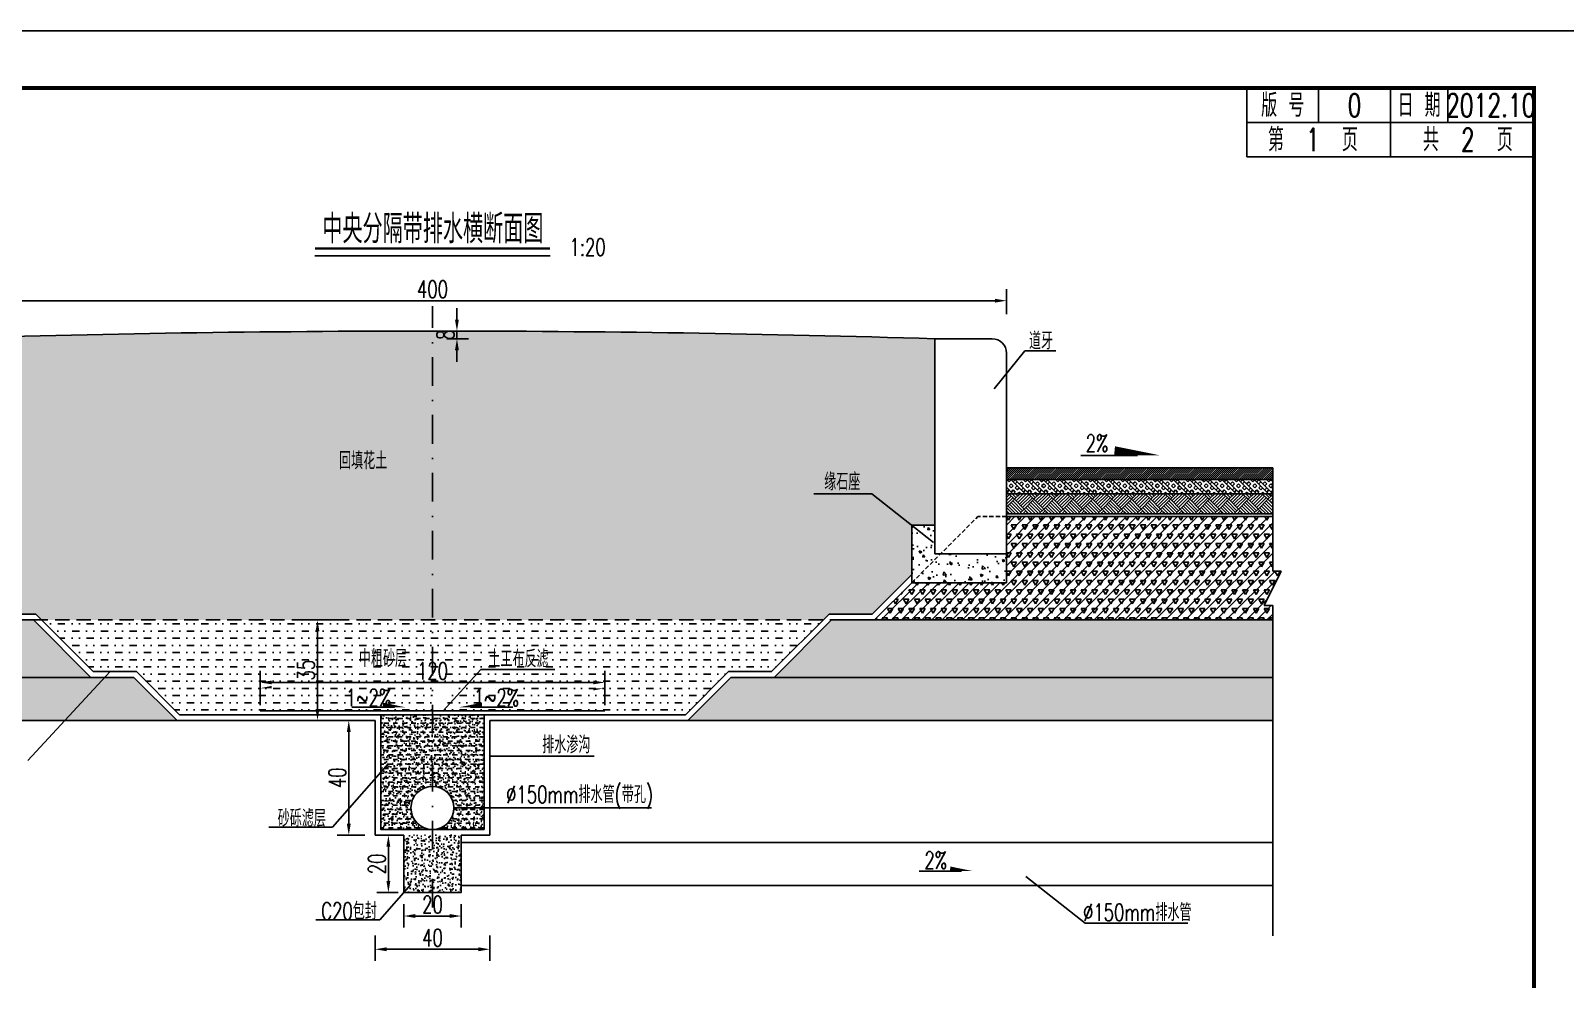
# Model space of a CAD drawing. Extents: x 112 to 952, y -1313 to -990.
# Drawn here: x 259.9 to 527.3, y -1155.1 to -989.8 of the extents above; entities that cross this region are included whole.
import ezdxf
from ezdxf.enums import TextEntityAlignment as Align

# ---------------------------------------------------------------- set-up
doc = ezdxf.new("R2010")
doc.units = 0
doc.header["$LTSCALE"] = 5
doc.header["$PDMODE"] = 32
doc.header["$PDSIZE"] = 0.3
for name, pattern in [('DASHDOT', [1, 0.5, -0.25, 0, -0.25]), ('DASHED', [0.75, 0.5, -0.25]), ('HIDDEN', [0.375, 0.25, -0.125])]:
    doc.linetypes.add(name, pattern=pattern)
doc.layers.get('0').update_dxf_attribs({"linetype": 'CONTINUOUS'})
doc.layers.get('Defpoints').update_dxf_attribs({"linetype": 'CONTINUOUS'})
for name, color, linetype in [('2', 2, 'HIDDEN'), ('YOLLOW', 2, 'CONTINUOUS'), ('图框', 7, 'CONTINUOUS'), ('尺寸', 2, 'CONTINUOUS'), ('尺寸标注', 2, 'CONTINUOUS'), ('文字', 7, 'CONTINUOUS'), ('结构', 2, 'CONTINUOUS'), ('表格', 7, 'CONTINUOUS'), ('路缘石现浇底座', 7, 'CONTINUOUS')]:
    doc.layers.add(name, color=color, linetype=linetype)
doc.layers.add('标注', color=4, linetype='CONTINUOUS', lineweight=15)
doc.styles.get("Standard").update_dxf_attribs({"font": 'simplex1.shx', "width": 0.7, "bigfont": 'hztxt.shx'})
doc.dimstyles.new('比例1：200', dxfattribs={"dimtxt": 3, "dimasz": 2, "dimexe": 2, "dimexo": 1, "dimgap": 0.5, "dimtad": 1, "dimlfac": 20, "dimzin": 13, "dimdsep": 46, "dimtxsty": 'Standard', "dimcen": -0.09, "dimclrd": 256, "dimclre": 256, "dimclrt": 7, "dimaunit": 1, "dimadec": 0, "dimazin": 2, "dimtfac": 0.0005, "dimtix": 1, "dimtmove": 2, "dimatfit": 3, "dimfxl": 0, "dimtolj": 1, "dimtzin": 13, "dimarcsym": 0})

# ---------------------------------------------------------------- blocks, each defined once
blk = doc.blocks.new('DIM')
blk.add_lwpolyline([(-1, -0.1, 0.2, 0, 0), (0, 0, 0, 0, 0)], format="xyseb")
blk = doc.blocks.new('*D10')
at = {"layer": 'Defpoints', "color": 0}
for p in [(319.93, -1146.47), (339.93, -1146.47), (339.93, -1149.86)]:
    blk.add_point(p, dxfattribs=at)
at = {"layer": '标注', "lineweight": -2}
for p, q in [((319.93, -1147.47), (319.93, -1151.86)), ((339.93, -1147.47), (339.93, -1151.86)), ((321.93, -1149.86), (337.93, -1149.86))]:
    blk.add_line(p, q, dxfattribs=at)
at = {"layer": '标注'}
for points in [[(321.93, -1149.53), (321.93, -1150.2), (319.93, -1149.86)], [(337.93, -1149.53), (337.93, -1150.2), (339.93, -1149.86)]]:
    blk.add_solid(points, dxfattribs=at)
at = {"layer": '标注', "color": 7, "insert": (329.93, -1147.86), "char_height": 3, "attachment_point": 5}
blk.add_mtext('\\A1;40', dxfattribs=at)
blk = doc.blocks.new('*D11')
at = {"layer": 'Defpoints', "color": 0}
for p in [(319.12, -1109.99), (315.35, -1129.99), (319.12, -1129.99)]:
    blk.add_point(p, dxfattribs=at)
at = {"layer": '标注', "lineweight": -2}
for p, q in [((318.12, -1109.99), (313.35, -1109.99)), ((315.35, -1111.99), (315.35, -1127.99)), ((318.12, -1129.99), (313.35, -1129.99))]:
    blk.add_line(p, q, dxfattribs=at)
at = {"layer": '标注'}
for points in [[(315.01, -1111.99), (315.68, -1111.99), (315.35, -1109.99)], [(315.01, -1127.99), (315.68, -1127.99), (315.35, -1129.99)]]:
    blk.add_solid(points, dxfattribs=at)
at = {"layer": '标注', "color": 7, "insert": (313.35, -1119.99), "char_height": 3, "attachment_point": 5, "rotation": 90}
blk.add_mtext('\\A1;40', dxfattribs=at)
blk = doc.blocks.new('*D12')
at = {"layer": 'Defpoints', "color": 0}
for p in [(309.9, -1092.49), (313.87, -1092.49), (313.87, -1109.99)]:
    blk.add_point(p, dxfattribs=at)
at = {"layer": '标注', "lineweight": -2}
for p, q in [((312.87, -1092.49), (307.9, -1092.49)), ((309.9, -1107.99), (309.9, -1094.49)), ((312.87, -1109.99), (307.9, -1109.99))]:
    blk.add_line(p, q, dxfattribs=at)
at = {"layer": '标注'}
for points in [[(309.56, -1094.49), (310.23, -1094.49), (309.9, -1092.49)], [(309.56, -1107.99), (310.23, -1107.99), (309.9, -1109.99)]]:
    blk.add_solid(points, dxfattribs=at)
at = {"layer": '标注', "color": 7, "insert": (307.9, -1101.24), "char_height": 3, "attachment_point": 5, "rotation": 90}
blk.add_mtext('\\A1;35', dxfattribs=at)
blk = doc.blocks.new('*D13')
at = {"layer": 'Defpoints', "color": 0}
for p in [(359.93, -1103.38), (299.93, -1108.34), (359.93, -1108.34)]:
    blk.add_point(p, dxfattribs=at)
at = {"layer": '标注', "lineweight": -2}
for p, q in [((299.93, -1107.34), (299.93, -1101.38)), ((359.93, -1107.34), (359.93, -1101.38)), ((301.93, -1103.38), (357.93, -1103.38))]:
    blk.add_line(p, q, dxfattribs=at)
at = {"layer": '标注'}
for points in [[(301.93, -1103.04), (301.93, -1103.71), (299.93, -1103.38)], [(357.93, -1103.04), (357.93, -1103.71), (359.93, -1103.38)]]:
    blk.add_solid(points, dxfattribs=at)
at = {"layer": '标注', "color": 7, "insert": (329.93, -1101.38), "char_height": 3, "attachment_point": 5}
blk.add_mtext('\\A1;120', dxfattribs=at)
blk = doc.blocks.new('*D14')
at = {"layer": 'Defpoints', "color": 0}
for p in [(429.93, -1036.87), (229.93, -1040.23), (429.93, -1040.23)]:
    blk.add_point(p, dxfattribs=at)
at = {"layer": '标注', "lineweight": -2}
for p, q in [((229.93, -1039.23), (229.93, -1034.87)), ((231.93, -1036.87), (427.93, -1036.87)), ((429.93, -1039.23), (429.93, -1034.87))]:
    blk.add_line(p, q, dxfattribs=at)
at = {"layer": '标注'}
for points in [[(231.93, -1036.53), (231.93, -1037.2), (229.93, -1036.87)], [(427.93, -1036.53), (427.93, -1037.2), (429.93, -1036.87)]]:
    blk.add_solid(points, dxfattribs=at)
at = {"layer": '标注', "color": 7, "insert": (329.93, -1034.87), "char_height": 3, "attachment_point": 5}
blk.add_mtext('\\A1;400', dxfattribs=at)
blk = doc.blocks.new('*D15')
at = {"layer": 'Defpoints', "color": 0}
for p in [(331.41, -1042.16), (331.41, -1043.49), (334.19, -1043.49)]:
    blk.add_point(p, dxfattribs=at)
at = {"layer": '标注', "lineweight": -2}
for p, q in [((334.19, -1040.16), (334.19, -1038.16)), ((332.41, -1042.16), (336.19, -1042.16)), ((334.19, -1042.16), (334.19, -1043.49)), ((332.41, -1043.49), (336.19, -1043.49)), ((334.19, -1045.49), (334.19, -1047.49))]:
    blk.add_line(p, q, dxfattribs=at)
at = {"layer": '标注'}
for points in [[(333.85, -1040.16), (334.52, -1040.16), (334.19, -1042.16)], [(333.85, -1045.49), (334.52, -1045.49), (334.19, -1043.49)]]:
    blk.add_solid(points, dxfattribs=at)
at = {"layer": '标注', "color": 7, "insert": (332.19, -1042.82), "char_height": 3, "attachment_point": 5, "rotation": 90}
blk.add_mtext('\\A1;8', dxfattribs=at)
blk = doc.blocks.new('series')
at = {"width": 0.75}
for tag, height, p in [('页码', 4, (-35, -19)), ('图名', 5, (-220, -282)), ('图号', 5, (-20, -282))]:
    blk.add_attdef(tag, text='', height=height, dxfattribs=at).set_placement(p, align=Align.MIDDLE_CENTER)
blk = doc.blocks.new('*D27')
at = {"layer": 'Defpoints', "color": 0}
for p in [(324.93, -1140.99), (334.93, -1140.99), (334.93, -1144.07)]:
    blk.add_point(p, dxfattribs=at)
at = {"layer": '标注', "lineweight": -2}
for p, q in [((324.93, -1141.99), (324.93, -1146.07)), ((326.93, -1144.07), (332.93, -1144.07)), ((334.93, -1141.99), (334.93, -1146.07))]:
    blk.add_line(p, q, dxfattribs=at)
at = {"layer": '标注'}
for points in [[(326.93, -1143.73), (326.93, -1144.4), (324.93, -1144.07)], [(332.93, -1143.73), (332.93, -1144.4), (334.93, -1144.07)]]:
    blk.add_solid(points, dxfattribs=at)
at = {"layer": '标注', "color": 7, "insert": (329.93, -1142.07), "char_height": 3, "attachment_point": 5}
blk.add_mtext('\\A1;20', dxfattribs=at)
blk = doc.blocks.new('*D28')
at = {"layer": 'Defpoints', "color": 0}
for p in [(322.25, -1129.99), (324.93, -1129.99), (324.93, -1139.99)]:
    blk.add_point(p, dxfattribs=at)
at = {"layer": '标注', "lineweight": -2}
for p, q in [((323.93, -1129.99), (320.25, -1129.99)), ((322.25, -1137.99), (322.25, -1131.99)), ((323.93, -1139.99), (320.25, -1139.99))]:
    blk.add_line(p, q, dxfattribs=at)
at = {"layer": '标注'}
for points in [[(321.91, -1131.99), (322.58, -1131.99), (322.25, -1129.99)], [(321.91, -1137.99), (322.58, -1137.99), (322.25, -1139.99)]]:
    blk.add_solid(points, dxfattribs=at)
at = {"layer": '标注', "color": 7, "insert": (320.25, -1134.99), "char_height": 3, "attachment_point": 5, "rotation": 90}
blk.add_mtext('\\A1;20', dxfattribs=at)

msp = doc.modelspace()

# ---------------------------------------------------------------- hatches: boundary and pattern name
at = {"layer": '尺寸', "linetype": 'Continuous'}
h = msp.add_hatch(dxfattribs=at)
h.set_pattern_fill('ACAD_ISO07W100', color=256, scale=0.4, style=0)
h.set_pattern_definition([(0, (-1175.3426, -1305.666), (0, 2), [0.2, -1.2])])
h.paths.add_polyline_path([(242.42579, -1043.49311), (242.42579, -1075.99312), (246.42579, -1075.99312), (246.42579, -1084.5789), (253.34, -1091.49311), (260.84, -1091.49311), (261.84, -1092.49311), (329.92579, -1092.49311), (329.92579, -1042.15734, 0.007632544)])
h.paths.add_polyline_path([(398.01157, -1092.49311), (399.01157, -1091.49311), (406.51157, -1091.49311), (413.42578, -1084.5789), (413.42578, -1075.99312), (417.42578, -1075.99312), (417.42578, -1043.49311, 0.007632544), (329.92579, -1042.15734), (329.92579, -1092.49311)])
h.paths.add_polyline_path([(313.17975, -1067.26345), (322.527, -1067.26345), (322.527, -1062.83431), (313.17975, -1062.83431)], flags=24)
h.paths.add_polyline_path([(331.87458, -1043.69856), (331.87458, -1041.95189), (334.87458, -1041.95189), (334.87458, -1043.69856)], flags=9)
h.paths.add_polyline_path([(396.95248, -1069.85131), (404.40523, -1069.85131), (404.40523, -1065.35131), (396.95248, -1065.35131)], flags=24)
h = msp.add_hatch(dxfattribs=at)
h.set_pattern_fill('ANSI31', color=256, scale=2, style=0)
h.set_pattern_definition([(45, (-1150.34258, -1305.666), (-0.176776695, 0.176776695), [])])
h.paths.add_polyline_path([(476.30005, -1065.99311), (429.92579, -1065.99311), (429.92579, -1067.99311), (476.30005, -1067.99311)])
h = msp.add_hatch(dxfattribs=at)
h.set_pattern_fill('BOX', color=256, scale=2, angle=45, style=0)
h.set_pattern_definition([(135, (-1150.3426, -1305.666), (-1.4142136, -1.4142136), []), (135, (-1149.989, -1305.3124), (-1.4142136, -1.4142136), []), (45, (-1150.3426, -1305.666), (-1.4142136, 1.4142136), [-0.5, 0.5]), (45, (-1150.6961, -1305.3124), (-1.4142136, 1.4142136), [-0.5, 0.5]), (45, (-1151.0497, -1304.9589), (-1.4142136, 1.4142136), [0.5, -0.5]), (45, (-1151.4032, -1304.6053), (-1.4142136, 1.4142136), [0.5, -0.5]), (135, (-1149.6355, -1304.9589), (-1.4142136, -1.4142136), [0.5, -0.5]), (135, (-1149.282, -1304.6053), (-1.4142136, -1.4142136), [0.5, -0.5])])
h.paths.add_polyline_path([(476.30005, -1067.99311), (429.92579, -1067.99311), (429.92579, -1070.49311), (476.30005, -1070.49311)])
h = msp.add_hatch(dxfattribs=at)
h.set_pattern_fill('AR-PARQ1', color=256, scale=0.2, angle=45, style=0)
h.set_pattern_definition([(135, (-1150.3426, -1305.666), (-3.3941125, 2e-16), [2.4, -2.4]), (135, (-1150.0597, -1305.3832), (-3.3941125, 2e-16), [2.4, -2.4]), (135, (-1149.777, -1305.1003), (-3.3941125, 2e-16), [2.4, -2.4]), (135, (-1149.494, -1304.8175), (-3.3941125, 2e-16), [2.4, -2.4]), (135, (-1149.2112, -1304.5346), (-3.3941125, 2e-16), [2.4, -2.4]), (135, (-1148.9284, -1304.2518), (-3.3941125, 2e-16), [2.4, -2.4]), (135, (-1148.6455, -1303.969), (-3.3941125, 2e-16), [2.4, -2.4]), (45, (-1152.0396, -1303.969), (3.3941125, -2e-16), [2.4, -2.4]), (45, (-1152.3225, -1303.686), (3.3941125, -2e-16), [2.4, -2.4]), (45, (-1152.6053, -1303.4033), (3.3941125, -2e-16), [2.4, -2.4]), (45, (-1152.8882, -1303.1204), (3.3941125, -2e-16), [2.4, -2.4]), (45, (-1153.171, -1302.8376), (3.3941125, -2e-16), [2.4, -2.4]), (45, (-1153.4538, -1302.5547), (3.3941125, -2e-16), [2.4, -2.4]), (45, (-1153.7367, -1302.272), (3.3941125, -2e-16), [2.4, -2.4])])
h.paths.add_polyline_path([(476.30005, -1070.49311), (429.92579, -1070.49311), (429.92579, -1073.99311), (476.30005, -1073.99311)])
h = msp.add_hatch(dxfattribs=at)
h.set_pattern_fill('TRIANG', color=256, scale=5, style=0)
h.set_pattern_definition([(60, (-1150.3426, -1305.666), (-0.9375, 1.6237976), [0.9375, -0.9375]), (120, (-1150.3426, -1305.666), (-1.875, 1e-09), [0.9375, -0.9375]), (0, (-1150.8113, -1304.8541), (0.9375, 1.6237976), [0.9375, -0.9375])])
h.paths.add_polyline_path([(477.80005, -1083.99311), (476.30005, -1083.99311), (476.30005, -1074.49311), (429.92579, -1074.49311), (429.92579, -1080.99312), (429.92579, -1085.99312), (413.42578, -1085.99312), (406.92579, -1092.49311), (476.30005, -1092.49311), (476.30005, -1089.99311), (474.80005, -1089.99311)])
h = msp.add_hatch(dxfattribs=at)
h.set_pattern_fill('ANSI31', color=256, scale=10, style=0)
h.set_pattern_definition([(45, (-1150.3426, -1305.666), (-0.8838835, 0.8838835), [])])
h.paths.add_polyline_path([(476.30005, -1074.49311), (429.92579, -1074.49311), (429.92579, -1080.99312), (429.92579, -1085.99312), (413.42578, -1085.99312), (406.92579, -1092.49311), (476.30005, -1092.49311), (476.30005, -1089.99311), (474.80005, -1089.99311), (477.80005, -1083.99311), (476.30005, -1083.99311)])
h = msp.add_hatch(dxfattribs=at)
h.set_pattern_fill('MUDST', color=256, scale=5, style=0)
h.set_pattern_definition([(0, (-1175.3426, -1305.666), (2.5, 1.25), [1.25, -1.25, 0, -1.25, 0, -1.25])])
h.paths.add_polyline_path([(261.84, -1092.49311), (270.84, -1101.49311), (278.34, -1101.49311), (285.84, -1108.99311), (313.70846, -1108.99311), (313.64344, -1108.34295), (329.92579, -1108.34295), (329.92579, -1092.49311)])
h.paths.add_polyline_path([(329.92579, -1092.49311), (329.92579, -1104.37674), (333.90929, -1104.37674), (331.77686, -1108.34295), (329.92579, -1108.34295), (329.92579, -1108.99311), (338.92579, -1108.99311), (374.01157, -1108.99311), (381.51157, -1101.49311), (389.01157, -1101.49311), (398.01157, -1092.49311)])
h.paths.add_polyline_path([(327.48293, -1100.87674), (332.36864, -1100.87674), (332.36864, -1103.87674), (327.48293, -1103.87674)], flags=9)
h.paths.add_polyline_path([(314.44549, -1101.72294), (329.9951, -1101.72294), (329.9951, -1095.72294), (314.44549, -1095.72294)], flags=9)
h.paths.add_polyline_path([(310.47452, -1103.03835), (310.47452, -1099.44787), (313.47452, -1099.44787), (313.47452, -1103.03835)], flags=24)
h.paths.add_polyline_path([(316.83994, -1104.5192), (320.73518, -1104.5192), (320.73518, -1107.5192), (316.83994, -1107.5192)], flags=24)
h.paths.add_polyline_path([(339.11639, -1104.5192), (343.01163, -1104.5192), (343.01163, -1107.5192), (339.11639, -1107.5192)], flags=24)
h.paths.add_polyline_path([(335.24803, -1102.28336), (354.58031, -1102.28336), (354.58031, -1096.33061), (335.24803, -1096.33061)], flags=24)
h = msp.add_hatch(dxfattribs=at)
h.set_pattern_fill('AR-CONC', color=256, scale=0.01, style=0)
h.set_pattern_definition([(50, (0, 0), (1.8218467, -0.1593909), [0.1905, -2.0955]), (355, (0, 0), (-0.3524283, 1.9105664), [0.1524, -1.6764]), (100.451, (0.1518, -0.0133), (1.469425, 1.751167), [0.1619, -1.7809]), (46.1842, (0, 0.508), (2.7107904, -0.4204233), [0.28575, -3.14325]), (96.6356, (0.226, 0.473), (2.3740423, 2.4742556), [0.24285, -2.67135]), (351.184, (0, 0.508), (2.374046, 2.474251), [0.2286, -2.5146]), (21, (0.254, 0.381), (1.5161488, -1.0226552), [0.1905, -2.0955]), (326, (0.254, 0.381), (0.6180203, 1.8418797), [0.1524, -1.6764]), (71.4514, (0.3803, 0.2958), (2.134165, 0.8192286), [0.1619, -1.7809]), (37.5, (0, 0), (0.03088603, 0.8455504), [0, -1.65608, 0, -1.7018, 0, -1.68275]), (7.5, (0, 0), (0.6681966, 1.00180575), [0, -0.97028, 0, -1.61798, 0, -0.64135]), (327.5, (-0.5664, 0), (1.35590595, -0.05728744), [0, -0.635, 0, -1.9812, 0, -2.6289]), (317.5, (-0.8204, 0), (1.4812918, 0.2542649), [0, -0.8255, 0, -1.31572, 0, -1.8669])])
edge = h.paths.add_edge_path()
edge.add_arc((329.92579, -1125.24311), 3.75, 0, 360)
h.paths.add_polyline_path([(320.92579, -1108.99311), (320.92579, -1128.99311), (329.92579, -1128.99311), (338.92579, -1128.99311), (338.92579, -1108.99311)])
h = msp.add_hatch(dxfattribs=at)
h.set_pattern_fill('DASH', color=256, scale=0.25, style=0)
edge = h.paths.add_edge_path()
edge.add_arc((329.92579, -1125.24311), 3.75, 0, 360)
h.paths.add_polyline_path([(320.92579, -1108.99311), (320.92579, -1128.99311), (329.92579, -1128.99311), (338.92579, -1128.99311), (338.92579, -1108.99311)])
h = msp.add_hatch(dxfattribs=at)
h.set_pattern_fill('AR-CONC', color=256, scale=0.01, style=0)
h.set_pattern_definition([(130, (659.8516, 0.0259), (-1.8218467, -0.1593909), [0.1905, -2.0955]), (185, (659.8516, 0.0259), (0.3524283, 1.9105664), [0.1524, -1.6764]), (79.549, (659.6998, 0.0126), (-1.469425, 1.751167), [0.1619, -1.7809]), (133.8158, (659.8516, 0.5339), (-2.7107904, -0.4204233), [0.28575, -3.14325]), (83.3644, (659.6257, 0.4988), (-2.3740423, 2.4742556), [0.24285, -2.67135]), (188.816, (659.8516, 0.534), (-2.374046, 2.474251), [0.2286, -2.5146]), (159, (659.5976, 0.4069), (-1.5161488, -1.0226552), [0.1905, -2.0955]), (214, (659.5976, 0.4069), (-0.6180203, 1.8418797), [0.1524, -1.6764]), (108.5486, (659.4712, 0.3216), (-2.134165, 0.8192286), [0.1619, -1.7809]), (142.5, (659.8516, 0.02587), (-0.03088603, 0.8455504), [0, -1.65608, 0, -1.7018, 0, -1.68275]), (172.5, (659.8516, 0.0259), (-0.6681966, 1.00180575), [0, -0.97028, 0, -1.61798, 0, -0.64135]), (212.5, (660.418, 0.02587), (-1.35590595, -0.05728744), [0, -0.635, 0, -1.9812, 0, -2.6289]), (222.5, (660.672, 0.0259), (-1.4812918, 0.2542649), [0, -0.8255, 0, -1.31572, 0, -1.8669])])
h.paths.add_polyline_path([(334.92579, -1129.96725), (334.92579, -1139.96725), (324.92579, -1139.96725), (324.92579, -1129.96725)])
at = {"layer": '尺寸标注', "linetype": 'Continuous'}
h = msp.add_hatch(dxfattribs=at)
h.set_pattern_fill('AR-CONC', color=256, scale=0.5, style=0)
h.set_pattern_definition([(50, (-1200.3426, -1305.666), (3.586301, -0.3137607), [0.375, -4.125]), (355, (-1200.3426, -1305.666), (-0.693757, 3.760961), [0.3, -3.3]), (100.4514, (-1200.0437, -1305.692), (2.892547, 3.447198), [0.318701, -3.505711]), (46.1842, (-1200.3426, -1304.666), (5.336205, -0.827595), [0.5625, -6.1875]), (96.6356, (-1199.898, -1304.735), (4.673314, 4.87059), [0.478051, -5.258565]), (351.1842, (-1200.3426, -1304.666), (4.67331, 4.870593), [0.45, -4.95]), (21, (-1199.8426, -1304.916), (2.984535, -2.0130945), [0.375, -4.125]), (326, (-1199.8426, -1304.916), (1.216577, 3.62575), [0.3, -3.3]), (71.4514, (-1199.594, -1305.0838), (4.201113, 1.6126525), [0.318701, -3.505711]), (37.5, (-1200.3426, -1305.666), (0.0607993, 1.6644693), [0, -3.26, 0, -3.35, 0, -3.3125]), (7.5, (-1200.3426, -1305.666), (1.3153477, 1.9720586), [0, -1.91, 0, -3.185, 0, -1.2625]), (327.5, (-1201.4576, -1305.666), (2.6691122, -0.1127744), [0, -1.25, 0, -3.9, 0, -5.175]), (317.5, (-1201.9576, -1305.666), (2.915931, 0.500525), [0, -1.625, 0, -2.59, 0, -3.675])])
h.paths.add_polyline_path([(260.42579, -1092.49311), (183.55152, -1092.49311), (183.55152, -1102.49311), (270.42579, -1102.49311)])
h = msp.add_hatch(dxfattribs=at)
h.set_pattern_fill('AR-CONC', color=256, scale=0.5, style=0)
h.set_pattern_definition([(50, (-1150.3426, -1305.666), (3.586301, -0.3137607), [0.375, -4.125]), (355, (-1150.3426, -1305.666), (-0.693757, 3.760961), [0.3, -3.3]), (100.4514, (-1150.0437, -1305.692), (2.892547, 3.447198), [0.318701, -3.5057106]), (46.1842, (-1150.3426, -1304.666), (5.336205, -0.827595), [0.5625, -6.1875]), (96.6356, (-1149.898, -1304.735), (4.673314, 4.87059), [0.478051, -5.258565]), (351.1842, (-1150.3426, -1304.666), (4.67331, 4.870593), [0.45, -4.95]), (21, (-1149.8426, -1304.916), (2.984535, -2.0130945), [0.375, -4.125]), (326, (-1149.8426, -1304.916), (1.216577, 3.62575), [0.3, -3.3]), (71.4514, (-1149.594, -1305.0838), (4.201113, 1.6126525), [0.318701, -3.5057106]), (37.5, (-1150.3426, -1305.666), (0.0607993, 1.6644693), [0, -3.26, 0, -3.35, 0, -3.3125]), (7.5, (-1150.3426, -1305.666), (1.3153477, 1.9720586), [0, -1.91, 0, -3.185, 0, -1.2625]), (327.5, (-1151.4576, -1305.666), (2.6691122, -0.1127744), [0, -1.25, 0, -3.9, 0, -5.175]), (317.5, (-1151.9576, -1305.666), (2.915931, 0.500525), [0, -1.625, 0, -2.59, 0, -3.675])])
h.paths.add_polyline_path([(476.30005, -1092.49311), (399.42578, -1092.49311), (389.42578, -1102.49311), (476.30005, -1102.49311)])
h = msp.add_hatch(dxfattribs=at)
h.set_pattern_fill('GRAVEL', color=256, scale=5, style=0)
h.set_pattern_definition([(228.0128, (-1196.74258, -1300.666), (-39.99999116, -45.00000671), [0.67268, -66.59544]), (184.9697, (-1197.19258, -1301.166), (60.000005258, 4.999956535), [1.15434, -114.279625]), (132.5104, (-1198.34258, -1301.266), (49.99995359, -55.00004337), [0.81394, -80.58016]), (267.2737, (-1200.29258, -1302.516), (4.99998009, 100.000001475), [1.05119, -104.06779]), (292.8337, (-1200.34258, -1303.566), (-25.000049527, 59.99998206), [1.030775, -102.046865]), (357.2737, (-1199.94258, -1304.516), (-100.000001475, 4.99998009), [1.05119, -104.06779]), (37.6942, (-1198.89258, -1304.566), (-65.000036728, -49.999952026), [1.390145, -137.624245]), (72.2553, (-1197.79258, -1303.716), (35.000053814, 109.999981156), [1.31244, -129.931605]), (121.4296, (-1197.39258, -1302.466), (-40.00004117, 64.999975182), [1.05475, -104.420365]), (175.2364, (-1197.94258, -1301.566), (55.00000473, -4.99995766), [1.20416, -59.003815]), (222.3974, (-1199.14258, -1301.466), (-60.000036755, -54.99996041), [1.55724, -154.166875]), (138.8141, (-1195.34258, -1302.566), (-35.00001473, 29.99998657), [0.531505, -52.61922]), (171.4692, (-1195.74258, -1302.216), (64.999991424, -10.00003955), [1.011185, -100.107555]), (225, (-1196.7426, -1302.066), (-6e-16, -5.0000015), [0.707105, -6.36396]), (203.1986, (-1197.0926, -1301.466), (24.99999865, 10.00000663), [0.38079, -37.698075]), (291.8014, (-1197.4426, -1301.616), (-4.99999955, 15.00000137), [0.538515, -26.38731]), (30.9638, (-1197.2426, -1302.116), (14.9999901, 10.0000124), [0.874645, -28.280115]), (161.5651, (-1196.4926, -1301.666), (10.0000022, -4.999992), [0.632455, -15.178935]), (16.3895, (-1200.34258, -1301.616), (50.00001099, 14.99996355), [0.886, -87.714225]), (70.3462, (-1199.49258, -1301.366), (-19.99997624, -55.00001068), [0.743305, -73.58704]), (293.1986, (-1196.4926, -1300.666), (-10.00000663, 24.99999865), [0.761575, -37.31729]), (343.6105, (-1196.19258, -1301.366), (-50.00001099, 14.99996355), [0.886, -87.714225]), (339.444, (-1200.3426, -1304.716), (-25.00000922, 9.99997998), [0.8544, -41.86562]), (294.7751, (-1199.54258, -1305.016), (-24.99996095, 55.00001711), [0.71589, -70.873215]), (66.8014, (-1196.4426, -1305.666), (10.00000663, 24.99999865), [0.761575, -37.31729]), (17.354, (-1196.14258, -1304.966), (-65.000010095, -19.99997251), [0.838155, -82.97712]), (69.444, (-1198.8926, -1305.666), (-9.99997998, -25.00000922), [0.4272, -42.29282]), (101.3099, (-1196.7426, -1305.666), (-4.99998816, 20.00000376), [0.25495, -25.240145]), (165.9638, (-1196.7926, -1305.416), (15.0000027, -4.9999903), [1.030775, -19.58475]), (186.009, (-1197.79258, -1305.166), (49.999998755, 4.999996587), [0.95525, -94.569615]), (303.6901, (-1197.2426, -1302.566), (-5.0000067, 9.9999978), [0.72111, -17.306645]), (353.1572, (-1196.84258, -1303.166), (84.999996827, -10.00003999), [1.25897, -124.637815]), (60.9454, (-1195.59258, -1303.316), (-20.00000014, -35.00000192), [0.51478, -50.96337]), (90, (-1195.3426, -1302.866), (-5, 5), [0.3, -4.7]), (120.2564, (-1197.89258, -1305.016), (19.99997443, -35.00001228), [0.69462, -68.7676]), (48.0128, (-1198.24258, -1304.416), (39.99999116, 45.00000671), [1.34536, -65.92276]), (0, (-1197.3426, -1303.416), (5, 5), [1.3, -3.7]), (325.3048, (-1196.04258, -1303.416), (-49.999971295, 35.00004305), [0.79057, -78.26637]), (254.0546, (-1195.3926, -1303.866), (-4.99999945, -20.00000063), [0.72801, -35.67254]), (207.646, (-1195.59258, -1304.566), (-94.999979036, -50.000038566), [1.185325, -117.34737]), (175.4261, (-1196.64258, -1305.116), (-65.000002792, 4.999974006), [1.253995, -124.14537])])
h.paths.add_polyline_path([(277.92579, -1102.49311), (272.82974, -1102.49311), (265.90038, -1109.99311), (285.42579, -1109.99311)])
h.paths.add_polyline_path([(272.82974, -1102.49311), (183.55152, -1102.49311), (183.55152, -1109.99311), (265.90038, -1109.99311)])
h = msp.add_hatch(dxfattribs=at)
h.set_pattern_fill('GRAVEL', color=256, scale=5, style=0)
h.set_pattern_definition([(228.0128, (-1146.74258, -1300.666), (-39.99999116, -45.00000671), [0.67268, -66.59544]), (184.9697, (-1147.19258, -1301.166), (60.000005258, 4.999956535), [1.15434, -114.279625]), (132.5104, (-1148.34258, -1301.266), (49.99995359, -55.00004337), [0.81394, -80.58016]), (267.2737, (-1150.29258, -1302.516), (4.99998009, 100.000001475), [1.05119, -104.06779]), (292.8337, (-1150.34258, -1303.566), (-25.000049527, 59.99998206), [1.030775, -102.046865]), (357.2737, (-1149.94258, -1304.516), (-100.000001475, 4.99998009), [1.05119, -104.06779]), (37.6942, (-1148.89258, -1304.566), (-65.000036728, -49.999952026), [1.390145, -137.624245]), (72.2553, (-1147.79258, -1303.716), (35.000053814, 109.999981156), [1.31244, -129.931605]), (121.4296, (-1147.39258, -1302.466), (-40.00004117, 64.999975182), [1.05475, -104.420365]), (175.2364, (-1147.94258, -1301.566), (55.00000473, -4.99995766), [1.20416, -59.003815]), (222.3974, (-1149.14258, -1301.466), (-60.000036755, -54.99996041), [1.55724, -154.166875]), (138.8141, (-1145.34258, -1302.566), (-35.00001473, 29.99998657), [0.531505, -52.61922]), (171.4692, (-1145.74258, -1302.216), (64.999991424, -10.00003955), [1.011185, -100.107555]), (225, (-1146.7426, -1302.066), (-6e-16, -5.0000015), [0.707105, -6.36396]), (203.1986, (-1147.0926, -1301.466), (24.99999865, 10.00000663), [0.38079, -37.698075]), (291.8014, (-1147.4426, -1301.616), (-4.99999955, 15.00000137), [0.538515, -26.38731]), (30.9638, (-1147.2426, -1302.116), (14.9999901, 10.0000124), [0.874645, -28.280115]), (161.5651, (-1146.4926, -1301.666), (10.0000022, -4.999992), [0.632455, -15.178935]), (16.3895, (-1150.34258, -1301.616), (50.00001099, 14.99996355), [0.886, -87.714225]), (70.3462, (-1149.49258, -1301.366), (-19.99997624, -55.00001068), [0.743305, -73.58704]), (293.1986, (-1146.4926, -1300.666), (-10.00000663, 24.99999865), [0.761575, -37.31729]), (343.6105, (-1146.19258, -1301.366), (-50.00001099, 14.99996355), [0.886, -87.714225]), (339.444, (-1150.3426, -1304.716), (-25.00000922, 9.99997998), [0.8544, -41.86562]), (294.7751, (-1149.54258, -1305.016), (-24.999960946, 55.00001711), [0.71589, -70.873215]), (66.8014, (-1146.4426, -1305.666), (10.00000663, 24.99999865), [0.761575, -37.31729]), (17.354, (-1146.14258, -1304.966), (-65.000010095, -19.99997251), [0.838155, -82.97712]), (69.444, (-1148.8926, -1305.666), (-9.99997998, -25.00000922), [0.4272, -42.29282]), (101.3099, (-1146.7426, -1305.666), (-4.99998816, 20.00000376), [0.25495, -25.240145]), (165.9638, (-1146.7926, -1305.416), (15.0000027, -4.9999903), [1.030775, -19.58475]), (186.009, (-1147.79258, -1305.166), (49.999998755, 4.999996587), [0.95525, -94.569615]), (303.6901, (-1147.2426, -1302.566), (-5.0000067, 9.9999978), [0.72111, -17.306645]), (353.1572, (-1146.84258, -1303.166), (84.999996827, -10.00003999), [1.25897, -124.637815]), (60.9454, (-1145.59258, -1303.316), (-20.00000014, -35.00000192), [0.51478, -50.96337]), (90, (-1145.3426, -1302.866), (-5, 5), [0.3, -4.7]), (120.2564, (-1147.89258, -1305.016), (19.999974434, -35.00001228), [0.69462, -68.7676]), (48.0128, (-1148.24258, -1304.416), (39.99999116, 45.00000671), [1.34536, -65.92276]), (0, (-1147.3426, -1303.416), (5, 5), [1.3, -3.7]), (325.3048, (-1146.04258, -1303.416), (-49.999971295, 35.00004305), [0.79057, -78.26637]), (254.0546, (-1145.3926, -1303.866), (-4.99999945, -20.00000063), [0.72801, -35.67254]), (207.646, (-1145.59258, -1304.566), (-94.999979036, -50.000038566), [1.185325, -117.34737]), (175.4261, (-1146.64258, -1305.116), (-65.000002792, 4.999974006), [1.253995, -124.14537])])
h.paths.add_polyline_path([(476.30005, -1102.49311), (381.92578, -1102.49311), (374.42578, -1109.99311), (476.30005, -1109.99311)])
at = {"layer": '路缘石现浇底座'}
h = msp.add_hatch(dxfattribs=at)
h.set_pattern_fill('AR-CONC', color=2, scale=0.025, style=0)
h.set_pattern_definition([(130, (563.5195, -1106.171), (-4.55462, -0.39848), [0.47625, -5.23875]), (185, (563.5195, -1106.171), (0.88107, 4.77642), [0.381, -4.191]), (79.549, (563.14, -1106.2043), (-3.67356, 4.37792), [0.40475, -4.45225]), (133.816, (563.5195, -1104.901), (-6.77698, -1.05106), [0.71437, -7.85813]), (83.3644, (562.955, -1104.989), (-5.9351, 6.18564), [0.60712, -6.67837]), (188.816, (563.5195, -1104.901), (-5.9351, 6.18563), [0.5715, -6.2865]), (159, (562.8845, -1105.2186), (-3.79037, -2.55664), [0.47625, -5.23875]), (214, (562.8845, -1105.2186), (-1.54505, 4.6047), [0.381, -4.191]), (108.5486, (562.5687, -1105.4317), (-5.33541, 2.04807), [0.40475, -4.45225]), (142.5, (563.5195, -1106.1711), (-0.077215, 2.113876), [0, -4.1402, 0, -4.2545, 0, -4.206875]), (172.5, (563.5195, -1106.1711), (-1.67049, 2.504514), [0, -2.4257, 0, -4.04495, 0, -1.603375]), (212.5, (564.9356, -1106.1711), (-3.389765, -0.143219), [0, -1.5875, 0, -4.953, 0, -6.57225]), (222.5, (565.5706, -1106.171), (-3.70323, 0.63566), [0, -2.06375, 0, -3.2893, 0, -4.66725])])
h.paths.add_polyline_path([(429.92579, -1085.99312), (429.92579, -1080.99312), (417.42578, -1080.99312), (417.42578, -1075.99312), (413.42578, -1075.99312), (413.42578, -1085.99312)])

# ---------------------------------------------------------------- linework, layer by layer
msp.add_lwpolyline([(531.79965, -1286.82642), (531.79965, -989.82642), (111.79965, -989.82642), (111.79965, -1286.82642)], close=True)
at = {"layer": '2', "linetype": 'DASHDOT', "ltscale": 2}
msp.add_line((329.92579, -1142.57928), (329.92579, -1037.84763), dxfattribs=at)
at = {"layer": 'YOLLOW'}
for p, q in [((427.78177, -1052.22181), (433.10137, -1045.6145)), ((433.10137, -1045.6145), (438.51108, -1045.6145)), ((476.30005, -1065.99311), (476.30005, -1083.99311)), ((396.36413, -1070.52145), (406.47196, -1070.52145)), ((406.47196, -1070.52145), (417.23174, -1078.98786)), ((477.80005, -1083.99311), (474.80005, -1089.99311)), ((477.80005, -1083.99311), (476.30005, -1083.99311)), ((476.30005, -1089.99311), (474.80005, -1089.99311)), ((476.30005, -1089.99311), (476.30005, -1147.50862)), ((338.34661, -1101.14319), (331.77686, -1108.34295)), ((338.34661, -1101.14319), (351.24711, -1101.14319)), ((259.44398, -1116.9812), (273.75366, -1101.49311)), ((339.92579, -1116.20119), (358.11101, -1116.20119)), ((312.50927, -1128.56676), (322.27329, -1117.50029)), ((333.67579, -1125.24311), (368.09991, -1125.24311)), ((301.39379, -1128.56676), (312.50927, -1128.56676)), ((320.73971, -1144.71171), (326.15546, -1138.57354)), ((443.636, -1145.30808), (433.29602, -1137.16374)), ((309.62423, -1144.71171), (320.73971, -1144.71171)), ((443.636, -1145.30808), (461.53586, -1145.30808))]:
    msp.add_line(p, q, dxfattribs=at)
at = {"layer": 'YOLLOW', "color": 7}
for p, q in [((442.87934, -1063.8257), (452.74902, -1063.8257)), ((315.90492, -1107.70808), (323.28985, -1107.70808)), ((343.94665, -1107.70808), (336.56172, -1107.70808)), ((414.72499, -1136.24534), (422.10992, -1136.24534))]:
    msp.add_line(p, q, dxfattribs=at)
at = {"layer": '图框'}
for p, q in [((471.79965, -1011.82642), (471.79965, -999.82642)), ((484.29965, -1005.82642), (484.29965, -999.82642)), ((496.79965, -1005.82642), (496.79965, -999.82642)), ((506.79965, -1005.82642), (506.79965, -999.82642)), ((471.79965, -1005.82642), (521.79965, -1005.82642)), ((496.79965, -1011.82642), (496.79965, -1005.82642)), ((471.79965, -1011.82642), (521.79965, -1011.82642))]:
    msp.add_line(p, q, dxfattribs=at)
at = {"layer": '图框', "const_width": 0.7}
msp.add_lwpolyline([(521.79965, -999.82642), (141.79965, -999.82642), (141.79965, -1276.82642), (521.79965, -1276.82642), (521.79965, -999.82642)], dxfattribs=at)
at = {"layer": '尺寸', "color": 1, "linetype": 'Continuous'}
for p, q in [((427.42579, -1043.49311), (417.42578, -1043.49311)), ((417.42578, -1043.49311), (417.42578, -1080.99312)), ((429.92579, -1045.99311), (429.92579, -1080.99312)), ((417.42578, -1075.99312), (413.42578, -1075.99312)), ((413.42578, -1075.99312), (413.42578, -1085.99312)), ((429.92579, -1080.99312), (417.42578, -1080.99312)), ((429.92579, -1080.99312), (429.92579, -1085.99312)), ((429.92579, -1085.99312), (413.42578, -1085.99312)), ((334.92579, -1131.24311), (476.30005, -1131.24311)), ((334.92579, -1138.74311), (476.30005, -1138.74311))]:
    msp.add_line(p, q, dxfattribs=at)
at = {"layer": '尺寸', "linetype": 'Continuous'}
msp.add_line((329.92579, -1047.49311), (329.92579, -1051.49311), dxfattribs=at)
at = {"layer": '尺寸', "color": 0, "linetype": 'DASHED', "ltscale": 0.3}
for p in [(413.42578, -1085.99311), (429.92579, -1074.49311)]:
    msp.add_line(p, (424.92579, -1074.49311), dxfattribs=at)
at = {"layer": '尺寸', "color": 0, "linetype": 'Continuous'}
for p, q in [((413.42578, -1085.99311), (406.92579, -1092.49311)), ((260.42579, -1092.49311), (270.42579, -1102.49311)), ((399.42578, -1092.49311), (389.42578, -1102.49311)), ((277.92579, -1102.49311), (285.42579, -1109.99311)), ((381.92578, -1102.49311), (374.42578, -1109.99311)), ((319.92579, -1129.99311), (319.92579, -1109.99311)), ((339.92579, -1129.99311), (339.92579, -1109.99311)), ((319.92579, -1129.99311), (324.92579, -1129.99311)), ((334.92579, -1129.99311), (339.92579, -1129.99311))]:
    msp.add_line(p, q, dxfattribs=at)
at = {"layer": '尺寸', "color": 0, "linetype": 'DASHED'}
msp.add_line((260.42579, -1092.49311), (399.42578, -1092.49311), dxfattribs=at)
at = {"layer": '尺寸', "color": 6, "linetype": 'Continuous'}
msp.add_line((299.92579, -1108.34295), (359.92579, -1108.34295), dxfattribs=at)
msp.add_lwpolyline([(246.42579, -1084.5789), (253.34, -1091.49311), (260.84, -1091.49311), (270.84, -1101.49311), (278.34, -1101.49311), (285.84, -1108.99311), (320.92579, -1108.99311), (320.92579, -1128.99311), (338.92579, -1128.99311), (338.92579, -1108.99311), (374.01157, -1108.99311), (381.51157, -1101.49311), (389.01157, -1101.49311), (399.01157, -1091.49311), (406.51157, -1091.49311), (413.42578, -1084.5789)], dxfattribs=at)
at = {"layer": '尺寸', "color": 0, "linetype": 'Continuous'}
msp.add_lwpolyline([(324.92579, -1129.99311), (324.92579, -1139.99311), (334.92579, -1139.99311), (334.92579, -1129.99311)], dxfattribs=at)
at = {"layer": '尺寸', "color": 1, "linetype": 'Continuous'}
msp.add_circle((329.92579, -1125.24311), 3.75, dxfattribs=at)
at = {"layer": '尺寸', "color": 3, "linetype": 'Continuous'}
msp.add_arc((329.92579, -3908.67495), 2866.51761, 88.25078364, 91.74921636, dxfattribs=at)
at = {"layer": '尺寸', "color": 1, "linetype": 'Continuous'}
msp.add_arc((427.42579, -1045.99311), 2.5, 0, 90, dxfattribs=at)
at = {"layer": '尺寸标注', "color": 7, "linetype": 'Continuous'}
for p, q in [((429.92579, -1065.99311), (476.30005, -1065.99311)), ((429.92579, -1067.99311), (476.30005, -1067.99311)), ((429.92579, -1070.49311), (476.30005, -1070.49311)), ((429.92579, -1073.99311), (476.30005, -1073.99311)), ((429.92579, -1074.49311), (476.30005, -1074.49311)), ((260.42579, -1092.49311), (183.55152, -1092.49311)), ((399.42578, -1092.49311), (476.30005, -1092.49311)), ((277.92579, -1102.49311), (183.55152, -1102.49311)), ((381.92578, -1102.49311), (476.30005, -1102.49311)), ((319.92579, -1109.99311), (183.55152, -1109.99311)), ((339.92579, -1109.99311), (476.30005, -1109.99311))]:
    msp.add_line(p, q, dxfattribs=at)
at = {"layer": '尺寸标注', "linetype": 'Continuous'}
for p, q in [((299.92579, -1105.84295), (299.92579, -1103.37674)), ((359.92579, -1105.84295), (359.92579, -1103.37674))]:
    msp.add_line(p, q, dxfattribs=at)
at = {"layer": '尺寸标注', "color": 2, "linetype": 'Continuous'}
msp.add_line((320.92579, -1108.99311), (338.92579, -1108.99311), dxfattribs=at)
at = {"layer": '结构', "color": 0}
msp.add_line((309.43836, -1029.03026), (350.41321, -1029.03026), dxfattribs=at)
at = {"layer": '结构', "color": 0, "const_width": 0.4}
msp.add_lwpolyline([(309.43836, -1027.78026), (350.41321, -1027.78026)], dxfattribs=at)

# ---------------------------------------------------------------- block references
at = {"layer": 'YOLLOW', "color": 7, "rotation": 180}
for p, xscale, yscale, zscale in [((456.74902, -1063.8257), -8, 8, 8), ((325.28985, -1107.70808), -4, 4, 4), ((334.56172, -1107.70808), 4, 4, 4), ((424.10992, -1136.24534), -4, 4, 4)]:
    msp.add_blockref('DIM', p, dxfattribs=dict(at, xscale=xscale, yscale=yscale, zscale=zscale))
at = {"layer": '图框'}
ref = msp.add_blockref('series', (531.79965, -989.82642), dxfattribs=at)
ref.add_attrib('页码', '第  1  页     共  2  页', dxfattribs={"layer": '0', "height": 4, "width": 0.7}).set_placement((496.79965, -1008.82642), align=Align.MIDDLE_CENTER)
ref.add_attrib('图名', '中央分隔带排水设计图', dxfattribs={"layer": '0', "height": 5, "width": 0.7}).set_placement((311.79965, -1271.82642), align=Align.MIDDLE_CENTER)
ref.add_attrib('图号', 'S3-32-3', dxfattribs={"layer": '0', "height": 5, "width": 0.7}).set_placement((511.79965, -1271.82642), align=Align.MIDDLE_CENTER)
at = {"layer": '尺寸标注', "linetype": 'Continuous', "xscale": 2, "yscale": 2, "zscale": 2, "rotation": 180}
msp.add_blockref('DIM', (299.92579, -1104.37674), dxfattribs=at)
at = {"layer": '尺寸标注', "linetype": 'Continuous', "xscale": 2, "yscale": 2, "zscale": 2}
msp.add_blockref('DIM', (359.92579, -1104.37674), dxfattribs=at)

# ---------------------------------------------------------------- texts
at = {"layer": '图框', "width": 0.7}
for s, p in [('版 号', (478.04965, -1002.82642)), ('0', (490.54965, -1002.82642)), ('日 期', (501.79965, -1002.82642)), ('2012.10', (514.29965, -1002.82642))]:
    msp.add_text(s, height=4, dxfattribs=at).set_placement(p, align=Align.MIDDLE_CENTER)
at = {"layer": '尺寸标注', "color": 7, "linetype": 'Continuous', "width": 0.7}
for s, p in [('道牙', (435.93747, -1043.70762)), ('回填花土', (317.85338, -1064.57528)), ('缘石座', (401.31945, -1068.24139)), ('%%c150mm排水管', (452.71479, -1143.26508))]:
    msp.add_text(s, height=3, dxfattribs=at).set_placement(p, align=Align.MIDDLE)
at = {"layer": '尺寸标注', "color": 7, "insert": (356.93821, -1027.53026), "char_height": 3, "attachment_point": 5}
msp.add_mtext('1:20', dxfattribs=at)
at = {"layer": '文字', "width": 0.7}
msp.add_text('中央分隔带排水横断面图', height=5, dxfattribs=at).set_placement((329.9951, -1024.10272), align=Align.MIDDLE)
at = {"layer": '表格', "color": 7, "width": 0.7}
for s, p in [('中粗砂层', (321.29297, -1099.06416)), ('土工布反滤', (344.91417, -1099.1126)), ('排水渗沟', (353.24019, -1114.07158)), ('%%c150mm排水管(带孔)', (355.56793, -1123.11697)), ('砂砾滤层', (307.16579, -1126.90399)), ('C20包封', (315.39624, -1143.04893))]:
    msp.add_text(s, height=3, dxfattribs=at).set_placement(p, align=Align.MIDDLE)
at = {"layer": '表格', "color": 7, "char_height": 3, "attachment_point": 5}
for s, insert in [('2%', (445.6903, -1061.70183)), ('1~2%', (318.78756, -1106.0192)), ('1~2%', (341.06401, -1106.0192)), ('2%', (417.60763, -1134.34983))]:
    msp.add_mtext(s, dxfattribs=dict(at, insert=insert))

# ---------------------------------------------------------------- dimensions: what is measured, and where the dimension line sits
at = {"layer": '标注'}
for base, p1, p2, text, picture, middle in [((429.92579, -1036.86833), (229.92579, -1040.22936), (429.92579, -1040.22936), '400', '*D14', (329.92579, -1034.86833)), ((359.92579, -1103.37674), (299.92579, -1108.34295), (359.92579, -1108.34295), '120', '*D13', (329.92579, -1101.37674)), ((339.92579, -1149.86494), (319.92579, -1146.46707), (339.92579, -1146.46707), '40', '*D10', (329.92579, -1147.86494))]:
    dim = msp.add_linear_dim(base=base, p1=p1, p2=p2, text=text, dimstyle='比例1：200', override={"dimtxsty": 'Standard'}, dxfattribs=at)
    dim.commit()
    dim.dimension.update_dxf_attribs({"geometry": picture, "text_midpoint": middle})
for base, p1, p2, text, picture, middle in [((334.18593, -1043.48825), (331.40662, -1042.15734), (331.40662, -1043.48825), '8', '*D15', (332.18593, -1042.82279)), ((309.89572, -1092.49311), (313.86712, -1109.99311), (313.86712, -1092.49311), '35', '*D12', (307.89572, -1101.24311)), ((315.34631, -1129.99311), (319.11796, -1109.99311), (319.11796, -1129.99311), '40', '*D11', (313.34631, -1119.99311))]:
    dim = msp.add_linear_dim(base=base, p1=p1, p2=p2, angle=90, text=text, dimstyle='比例1：200', override={"dimtxsty": 'Standard'}, dxfattribs=at)
    dim.commit()
    dim.dimension.update_dxf_attribs({"geometry": picture, "text_midpoint": middle})
dim = msp.add_linear_dim(base=(322.24504, -1129.99311), p1=(324.92579, -1139.99311), p2=(324.92579, -1129.99311), angle=90, text='20', dimstyle='比例1：200', dxfattribs=at)
dim.commit()
dim.dimension.update_dxf_attribs({"geometry": '*D28', "text_midpoint": (320.24504, -1134.99311)})
dim = msp.add_linear_dim(base=(334.92579, -1144.06656), p1=(324.92579, -1140.99311), p2=(334.92579, -1140.99311), text='20', dimstyle='比例1：200', dxfattribs=at)
dim.commit()
dim.dimension.update_dxf_attribs({"geometry": '*D27', "text_midpoint": (329.92579, -1142.06656)})

doc.saveas('drawing.dxf')
